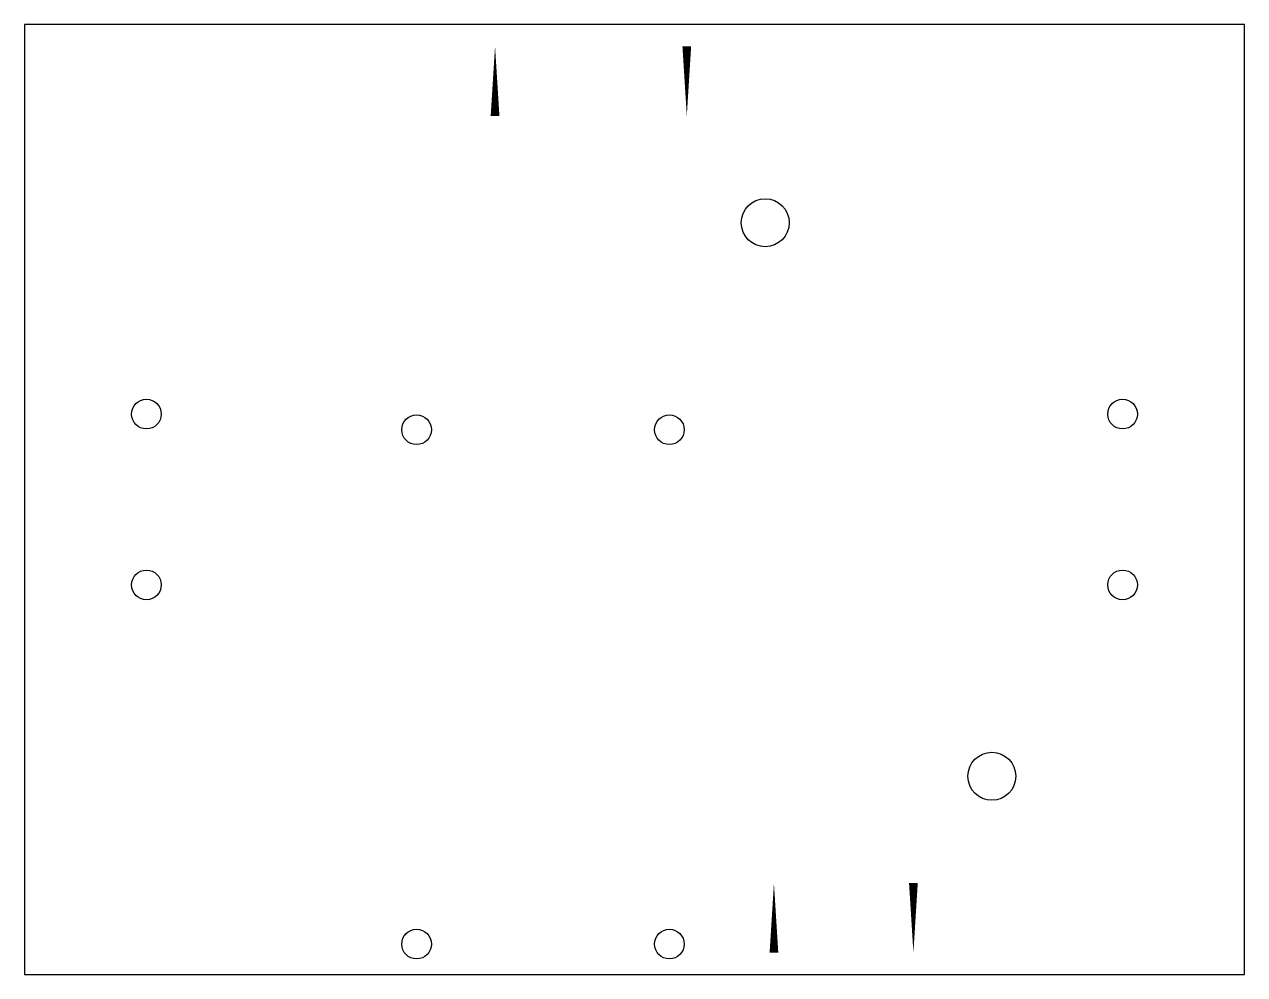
# Model space of a CAD drawing. Header units: millimetres. Extents: x 0 to 140, y 0 to 109.
import ezdxf

# ---------------------------------------------------------------- set-up
doc = ezdxf.new("R2010")
doc.units = ezdxf.units.MM

msp = doc.modelspace()

# ---------------------------------------------------------------- linework, layer by layer
at = {"layer": 'CUT'}
msp.add_lwpolyline([(0, 0), (140, 0), (140, 109), (0, 109)], close=True, dxfattribs=at)
for points in [[(54, 98.5, 0, 0, 0), (76, 98.5, 0, 1, 0), (76, 106.5, 0, 0, 0), (54, 106.5, 0, 1, 0)], [(86, 2.5, 0, 0, 0), (102, 2.5, 0, 1, 0), (102, 10.5, 0, 0, 0), (86, 10.5, 0, 1, 0)]]:
    msp.add_lwpolyline(points, format="xyseb", close=True, dxfattribs=at)
for centre, radius in [((85, 86.25), 2.75), ((14, 64.3), 1.7), ((126, 64.3), 1.7), ((45, 62.5), 1.7), ((74, 62.5), 1.7), ((14, 44.7), 1.7), ((126, 44.7), 1.7), ((111, 22.75), 2.75), ((45, 3.5), 1.7), ((74, 3.5), 1.7)]:
    msp.add_circle(centre, radius, dxfattribs=at)

doc.saveas('drawing.dxf')
